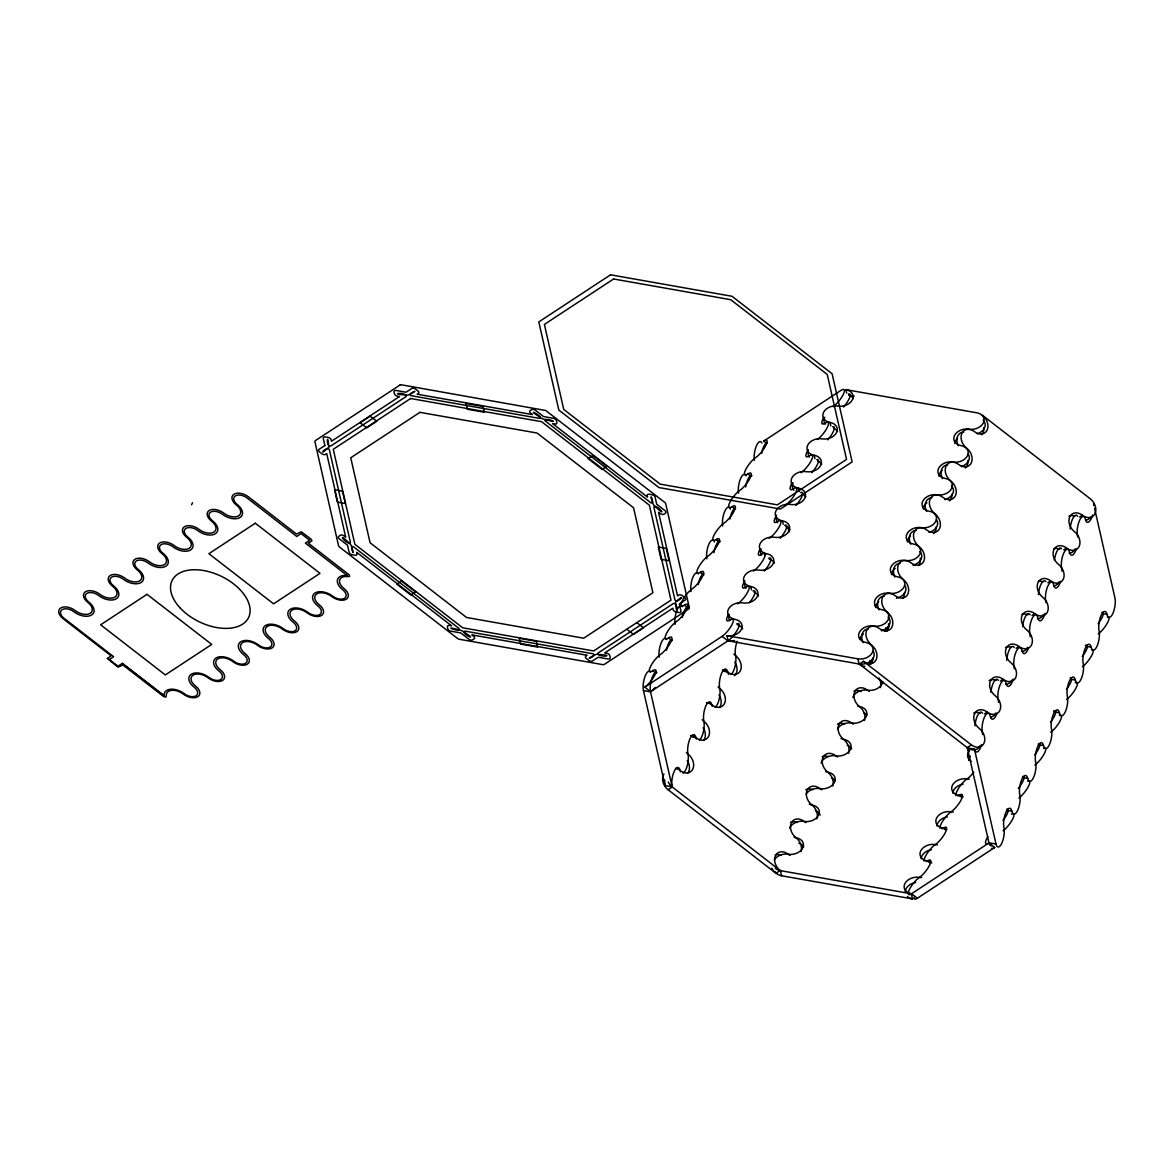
<?xml version="1.0" encoding="UTF-8"?>
<svg xmlns="http://www.w3.org/2000/svg" width="1174" height="1174" viewBox="0 0 1174 1174"><rect width="100%" height="100%" fill="white"/><g stroke="black" fill="none" stroke-linecap="round" stroke-linejoin="round"><path stroke-width="1.5" d="M191.553 504.791L192.536 502.736M122.316 663.354L117.987 666.201L109.358 659.524L113.643 656.706L64.027 618.272A9.069 5.386 25.8 0 1 62.075 609.688A9.069 5.386 25.8 0 1 73.933 611.771A13.604 8.086 25.8 0 0 91.704 614.927A13.604 8.086 25.8 0 0 88.784 602.027A9.069 5.386 25.8 0 1 86.832 593.428A9.069 5.386 25.8 0 1 98.675 595.526A13.604 8.086 25.8 0 0 116.461 598.667A13.604 8.086 25.8 0 0 113.526 585.782A9.069 5.386 25.8 0 1 111.574 577.182A9.069 5.386 25.8 0 1 123.417 579.281A13.604 8.086 25.8 0 0 141.203 582.421A13.604 8.086 25.8 0 0 138.268 569.522A9.069 5.386 25.8 0 1 136.316 560.937A9.069 5.386 25.8 0 1 148.173 563.021A13.604 8.086 25.8 0 0 165.945 566.176A13.604 8.086 25.8 0 0 163.01 553.277A9.069 5.386 25.8 0 1 161.058 544.677A9.069 5.386 25.8 0 1 172.916 546.776A13.604 8.086 25.8 0 0 190.687 549.916A13.604 8.086 25.8 0 0 187.767 537.017A9.069 5.386 25.8 0 1 185.815 528.432A9.069 5.386 25.8 0 1 197.658 530.531A13.604 8.086 25.8 0 0 215.444 533.671A13.604 8.086 25.8 0 0 212.509 520.772A9.069 5.386 25.8 0 1 210.557 512.172A9.069 5.386 25.8 0 1 222.4 514.271A13.604 8.086 25.8 0 0 240.186 517.411A13.604 8.086 25.8 0 0 237.251 504.526A9.069 5.386 25.8 0 1 235.299 495.927A9.069 5.386 25.8 0 1 247.156 498.025L296.758 536.445L301.087 533.598L309.716 540.289L305.387 543.122L347.284 575.568A13.604 8.086 25.8 0 0 337.569 579.472A13.604 8.086 25.8 0 0 342.632 589.671A9.069 5.386 25.8 0 1 344.584 598.27A9.069 5.386 25.8 0 1 332.726 596.172A13.604 8.086 25.8 0 0 314.955 593.031A13.604 8.086 25.8 0 0 317.875 605.931A9.069 5.386 25.8 0 1 319.827 614.53A9.069 5.386 25.8 0 1 307.984 612.432A13.604 8.086 25.8 0 0 290.198 609.291A13.604 8.086 25.8 0 0 293.133 622.176A9.069 5.386 25.8 0 1 295.085 630.776A9.069 5.386 25.8 0 1 283.228 628.677A13.604 8.086 25.8 0 0 265.456 625.537A13.604 8.086 25.8 0 0 268.391 638.436A9.069 5.386 25.8 0 1 270.343 647.021A9.069 5.386 25.8 0 1 258.485 644.937A13.604 8.086 25.8 0 0 240.714 641.782A13.604 8.086 25.8 0 0 243.634 654.681A9.069 5.386 25.8 0 1 245.601 663.281A9.069 5.386 25.8 0 1 233.743 661.182A13.604 8.086 25.8 0 0 215.972 658.042A13.604 8.086 25.8 0 0 218.892 670.926A9.069 5.386 25.8 0 1 220.844 679.526A9.069 5.386 25.8 0 1 209.001 677.427A13.604 8.086 25.8 0 0 191.215 674.287A13.604 8.086 25.8 0 0 194.15 687.186A9.069 5.386 25.8 0 1 196.102 695.786A9.069 5.386 25.8 0 1 184.245 693.687A13.604 8.086 25.8 0 0 170.406 689.241A13.604 8.086 25.8 0 0 164.155 695.83L122.272 663.383L164.155 695.756M736.7 623.966A11.329 3.052 -52.2 0 1 737.756 629.22A11.329 3.052 -52.2 0 1 727.909 640.872L650.587 691.662L644.761 687.157A11.329 3.052 -52.2 0 0 654.916 674.889A11.329 3.052 -52.2 0 0 652.685 670.75A11.329 3.052 -52.2 0 1 650.469 666.612A11.329 3.052 -52.2 0 1 660.624 654.344A11.329 3.052 -52.2 0 0 670.765 642.075A11.329 3.052 -52.2 0 0 668.549 637.937A11.329 3.052 -52.2 0 1 666.318 633.799A11.329 3.052 -52.2 0 1 676.473 621.545A11.329 3.052 -52.2 0 0 686.629 609.277A11.329 3.052 -52.2 0 0 684.413 605.138A11.329 3.052 -52.2 0 1 682.182 601A11.329 3.052 -52.2 0 1 692.337 588.732A11.329 3.052 -52.2 0 0 702.492 576.463A11.329 3.052 -52.2 0 0 700.262 572.325A11.329 3.052 -52.2 0 1 698.046 568.187A11.329 3.052 -52.2 0 1 708.201 555.918A11.329 3.052 -52.2 0 0 718.341 543.665A11.329 3.052 -52.2 0 0 716.125 539.526A11.329 3.052 -52.2 0 1 713.909 535.388A11.329 3.052 -52.2 0 1 724.05 523.12A11.329 3.052 -52.2 0 0 734.205 510.851A11.329 3.052 -52.2 0 0 731.989 506.713A11.329 3.052 -52.2 0 1 729.758 502.575A11.329 3.052 -52.2 0 1 739.913 490.306A11.329 3.052 -52.2 0 0 750.069 478.053A11.329 3.052 -52.2 0 0 747.838 473.914A11.329 3.052 -52.2 0 1 745.622 469.776A11.329 3.052 -52.2 0 1 755.777 457.508A11.329 3.052 -52.2 0 0 765.932 445.239A11.329 3.052 -52.2 0 0 763.702 441.101L841.039 390.311A11.329 3.052 -52.2 0 1 843.255 394.449A11.329 3.052 -52.2 0 1 833.1 406.718M644.761 687.157L722.083 636.367A11.329 3.052 -52.2 0 0 732.238 624.098A11.329 3.052 -52.2 0 0 730.023 619.96A11.329 3.052 -52.2 0 1 728.614 614.266M1079.596 517.044L1082.369 515.225A11.329 8.585 56.7 0 0 1094.96 513.698A11.329 8.585 56.7 0 0 1090.308 498.818L982.462 415.288A11.329 8.585 56.7 0 1 987.114 430.168A11.329 8.585 56.7 0 1 974.523 431.694A11.329 8.585 56.7 0 0 961.932 433.206A11.329 8.585 56.7 0 0 966.598 448.101A11.329 8.585 56.7 0 1 971.265 462.982A11.329 8.585 56.7 0 1 958.674 464.508A11.329 8.585 56.7 0 0 946.083 466.019A11.329 8.585 56.7 0 0 950.735 480.9A11.329 8.585 56.7 0 1 955.401 495.795A11.329 8.585 56.7 0 1 942.81 497.306A11.329 8.585 56.7 0 0 930.219 498.833A11.329 8.585 56.7 0 0 934.886 513.713A11.329 8.585 56.7 0 1 939.538 528.593A11.329 8.585 56.7 0 1 926.946 530.12A11.329 8.585 56.7 0 0 914.355 531.631A11.329 8.585 56.7 0 0 919.022 546.512A11.329 8.585 56.7 0 1 923.689 561.407A11.329 8.585 56.7 0 1 911.097 562.918A11.329 8.585 56.7 0 0 898.492 564.445A11.329 8.585 56.7 0 0 903.158 579.325A11.329 8.585 56.7 0 1 907.825 594.205A11.329 8.585 56.7 0 1 895.234 595.732A11.329 8.585 56.7 0 0 882.643 597.243A11.329 8.585 56.7 0 0 887.295 612.138A11.329 8.585 56.7 0 1 891.961 627.019A11.329 8.585 56.7 0 1 879.37 628.53A11.329 8.585 56.7 0 0 866.779 630.056A11.329 8.585 56.7 0 0 871.446 644.937A11.329 8.585 56.7 0 1 876.112 659.817A11.329 8.585 56.7 0 1 863.506 661.344L859.339 664.088L967.185 747.618A11.329 8.585 56.7 0 0 979.908 745.784M668.109 789.75L672.291 787.006L780.138 870.536L775.955 873.28L668.109 789.75A11.329 8.585 56.7 0 1 663.941 774.004M1063.732 549.858L1066.52 548.023A11.329 8.585 56.7 0 0 1079.111 546.512A11.329 8.585 56.7 0 0 1074.445 531.631A11.329 8.585 56.7 0 1 1069.778 516.736A11.329 8.585 56.7 0 1 1082.369 515.225M1047.868 582.671L1050.657 580.837A11.329 8.585 56.7 0 0 1063.248 579.31A11.329 8.585 56.7 0 0 1058.581 564.43A11.329 8.585 56.7 0 1 1053.929 549.549A11.329 8.585 56.7 0 1 1066.52 548.023M1032.005 615.469L1034.793 613.65A11.329 8.585 56.7 0 0 1047.384 612.124A11.329 8.585 56.7 0 0 1042.732 597.243A11.329 8.585 56.7 0 1 1038.065 582.363A11.329 8.585 56.7 0 1 1050.657 580.837M1016.156 648.283L1018.929 646.448A11.329 8.585 56.7 0 0 1031.535 644.937A11.329 8.585 56.7 0 0 1026.868 630.042A11.329 8.585 56.7 0 1 1022.202 615.161A11.329 8.585 56.7 0 1 1034.793 613.65M1000.292 681.081L1003.08 679.262A11.329 8.585 56.7 0 0 1015.671 677.736A11.329 8.585 56.7 0 0 1011.005 662.855A11.329 8.585 56.7 0 1 1006.338 647.975A11.329 8.585 56.7 0 1 1018.929 646.448M984.428 713.895L987.217 712.06A11.329 8.585 56.7 0 0 999.808 710.549A11.329 8.585 56.7 0 0 995.141 695.654A11.329 8.585 56.7 0 1 990.489 680.773A11.329 8.585 56.7 0 1 1003.08 679.262M967.185 747.618L971.353 744.874A11.329 8.585 56.7 0 0 983.944 743.347A11.329 8.585 56.7 0 0 979.292 728.467A11.329 8.585 56.7 0 1 974.625 713.587A11.329 8.585 56.7 0 1 987.217 712.06M926.169 861.613A11.329 3.052 -52.2 0 0 927.416 860.938A11.329 3.052 -52.2 0 1 929.647 865.077A11.329 3.052 -52.2 0 1 919.491 877.33A11.329 3.052 -52.2 0 0 909.336 889.599A11.329 3.052 -52.2 0 0 911.552 893.737L988.89 842.961A11.329 3.052 -52.2 0 1 987.877 836.607M914.032 897.406A11.329 3.052 -52.2 0 0 917.378 898.242L994.716 847.467L988.89 842.961M846.689 393.07L845.911 389.651L976.841 412.808A11.329 8.233 -12.8 0 1 983.357 422.86A11.329 8.233 -12.8 0 1 968.917 429.2A11.329 8.233 -12.8 0 0 954.477 435.554A11.329 8.233 -12.8 0 0 960.992 445.606A11.329 8.233 -12.8 0 1 967.493 455.659A11.329 8.233 -12.8 0 1 953.053 462.013A11.329 8.233 -12.8 0 0 938.613 468.367A11.329 8.233 -12.8 0 0 945.129 478.42A11.329 8.233 -12.8 0 1 951.644 488.472A11.329 8.233 -12.8 0 1 937.204 494.826A11.329 8.233 -12.8 0 0 922.764 501.166A11.329 8.233 -12.8 0 0 929.265 511.218A11.329 8.233 -12.8 0 1 935.781 521.271A11.329 8.233 -12.8 0 1 921.341 527.625A11.329 8.233 -12.8 0 0 906.9 533.979A11.329 8.233 -12.8 0 0 913.416 544.032A11.329 8.233 -12.8 0 1 919.917 554.084A11.329 8.233 -12.8 0 1 905.477 560.438A11.329 8.233 -12.8 0 0 891.037 566.778A11.329 8.233 -12.8 0 0 897.552 576.83A11.329 8.233 -12.8 0 1 904.053 586.897A11.329 8.233 -12.8 0 1 889.628 593.237A11.329 8.233 -12.8 0 0 875.188 599.591A11.329 8.233 -12.8 0 0 881.689 609.644A11.329 8.233 -12.8 0 1 888.204 619.696A11.329 8.233 -12.8 0 1 873.764 626.05A11.329 8.233 -12.8 0 0 859.324 632.39A11.329 8.233 -12.8 0 0 865.825 642.457A11.329 8.233 -12.8 0 1 872.341 652.509A11.329 8.233 -12.8 0 1 857.901 658.849L726.955 635.706L728.129 640.828L859.06 663.985A11.329 8.233 -12.8 0 0 871.401 660.434A11.329 8.233 -12.8 0 0 872.972 650.91M848.861 395.095L854.246 396.049M1103.472 613.753L1107.009 614.384A11.329 3.904 -80 0 0 1112.703 613.782A11.329 3.904 -80 0 0 1114.948 597.977L1094.564 508.283M1087.623 646.566L1091.145 647.197A11.329 3.904 -80 0 0 1096.839 646.581A11.329 3.904 -80 0 0 1099.084 630.79A11.329 3.904 -80 0 1 1101.315 614.985A11.329 3.904 -80 0 1 1107.009 614.384M1071.759 679.379L1075.296 679.995A11.329 3.904 -80 0 0 1080.99 679.394A11.329 3.904 -80 0 0 1083.22 663.589A11.329 3.904 -80 0 1 1085.466 647.799A11.329 3.904 -80 0 1 1091.145 647.197M1054.135 711.87L1059.432 712.809A11.329 3.904 -80 0 0 1065.126 712.207A11.329 3.904 -80 0 0 1067.357 696.402A11.329 3.904 -80 0 1 1069.602 680.597A11.329 3.904 -80 0 1 1075.296 679.995M724.094 671.367L727.631 671.983A11.329 3.904 -80 0 0 728.746 674.434M1038.271 744.668L1043.569 745.607A11.329 3.904 -80 0 0 1049.263 745.006A11.329 3.904 -80 0 0 1051.508 729.201A11.329 3.904 -80 0 1 1053.738 713.41A11.329 3.904 -80 0 1 1059.432 712.809M643.469 690.591L650.543 691.838L672.13 786.815L665.056 785.553L643.469 690.591A11.329 3.904 -80 0 1 645.025 676.4A11.329 3.904 -80 0 1 650.528 672.012M991.678 845.662A11.329 3.904 -80 0 1 988.919 842.785L967.347 747.809L974.42 749.056A11.329 3.904 -80 0 0 981.523 744.639M1022.407 777.481L1027.72 778.421A11.329 3.904 -80 0 0 1033.399 777.819A11.329 3.904 -80 0 0 1035.644 762.014A11.329 3.904 -80 0 1 1037.889 746.209A11.329 3.904 -80 0 1 1043.569 745.607M692.381 736.978L695.918 737.595A11.329 3.904 -80 0 0 696.387 739.062M1006.558 810.28L1011.856 811.219A11.329 3.904 -80 0 0 1017.55 810.618A11.329 3.904 -80 0 0 1019.78 794.827A11.329 3.904 -80 0 1 1022.026 779.022A11.329 3.904 -80 0 1 1027.72 778.421M988.919 842.785L995.992 844.033A11.329 3.904 -80 0 0 1001.686 843.431A11.329 3.904 -80 0 0 1003.931 827.626A11.329 3.904 -80 0 1 1006.162 811.836A11.329 3.904 -80 0 1 1011.856 811.219M775.28 868.246A11.329 8.233 -12.8 0 0 780.402 870.638L911.347 893.796L912.506 898.917L781.576 875.76A11.329 8.233 -12.8 0 1 775.236 871.915M763.702 441.101L766.035 442.906M747.838 473.914L750.171 475.705M874.63 605.549L878.944 608.895M731.989 506.713L734.308 508.518M716.125 539.526L719.618 542.227M863.506 661.344L971.353 744.874M700.262 572.325L703.754 575.04M957.881 796.001A11.329 3.052 -52.2 0 0 959.143 795.312L961.462 797.117M684.413 605.138L687.905 607.838M722.083 636.367L727.909 640.872M942.032 828.815A11.329 3.052 -52.2 0 0 943.28 828.125L945.613 829.93M668.549 637.937L672.042 640.652M636.88 622.675L643.455 627.782L633.402 634.386L626.828 629.279M927.416 860.938L929.749 862.743M652.685 670.75L656.178 673.45M911.552 893.737L917.378 898.242M974.42 749.056L995.992 844.033M845.911 389.651A11.329 8.233 -12.8 0 1 852.412 399.703A11.329 8.233 -12.8 0 1 837.972 406.057A11.329 8.233 -12.8 0 0 823.532 412.397A11.329 8.233 -12.8 0 0 830.047 422.449L830.825 425.868M830.047 422.449A11.329 8.233 -12.8 0 1 836.563 432.516A11.329 8.233 -12.8 0 1 822.123 438.856A11.329 8.233 -12.8 0 0 807.683 445.21A11.329 8.233 -12.8 0 0 814.184 455.263L814.961 458.682M857.901 658.849L859.06 663.985M814.184 455.263A11.329 8.233 -12.8 0 1 820.699 465.315A11.329 8.233 -12.8 0 1 806.259 471.669A11.329 8.233 -12.8 0 0 791.819 478.009A11.329 8.233 -12.8 0 0 798.335 488.076L799.112 491.495M787.871 526.686L789.075 531.969M798.335 488.076A11.329 8.233 -12.8 0 1 804.836 498.128A11.329 8.233 -12.8 0 1 790.396 504.468A11.329 8.233 -12.8 0 0 775.955 510.822A11.329 8.233 -12.8 0 0 782.471 520.874L783.249 524.294M782.471 520.874A11.329 8.233 -12.8 0 1 788.987 530.927A11.329 8.233 -12.8 0 1 774.546 537.281A11.329 8.233 -12.8 0 0 760.106 543.635A11.329 8.233 -12.8 0 0 766.607 553.688A11.329 8.233 -12.8 0 1 773.123 563.74A11.329 8.233 -12.8 0 1 758.683 570.08A11.329 8.233 -12.8 0 0 744.243 576.434A11.329 8.233 -12.8 0 0 750.758 586.486L751.521 589.906M780.402 870.638L781.576 875.76M990.915 692.249A11.329 3.904 -80 0 1 994.129 681.434A11.329 3.904 -80 0 1 998.399 680.348M1006.705 660.243A11.329 3.904 -80 0 1 1009.831 648.884A11.329 3.904 -80 0 1 1014.263 647.549M1022.627 626.623A11.329 3.904 -80 0 1 1025.841 615.822A11.329 3.904 -80 0 1 1030.126 614.736M1038.418 594.616A11.329 3.904 -80 0 1 1041.397 583.522A11.329 3.904 -80 0 1 1045.77 581.6M1054.428 560.203A11.329 3.904 -80 0 1 1061.619 548.786M1070.145 529.004A11.329 3.904 -80 0 1 1073.271 517.646A11.329 3.904 -80 0 1 1077.703 516.325M969.225 750.744A11.329 3.904 -80 0 1 967.347 747.809M974.978 725.855A11.329 3.904 -80 0 1 978.118 714.496A11.329 3.904 -80 0 1 982.535 713.161M998.531 702.39A11.329 3.904 -80 0 0 998.208 699.851A11.329 3.904 -80 0 1 1000.453 684.046A11.329 3.904 -80 0 1 1006.133 683.444A11.329 3.904 -80 0 0 1013.235 679.027M996.917 713.322A11.329 3.904 -80 0 1 990.284 716.257A11.329 3.904 -80 0 0 984.59 716.859A11.329 3.904 -80 0 0 982.345 732.649A11.329 3.904 -80 0 1 982.623 734.498M1014.351 668.887A11.329 3.904 -80 0 0 1014.072 667.037A11.329 3.904 -80 0 1 1016.302 651.247A11.329 3.904 -80 0 1 1021.996 650.631A11.329 3.904 -80 0 0 1028.629 647.71M1030.258 636.778A11.329 3.904 -80 0 0 1029.921 634.239A11.329 3.904 -80 0 1 1032.166 618.434A11.329 3.904 -80 0 1 1037.86 617.832A11.329 3.904 -80 0 0 1044.963 613.415M1045.99 602.614A11.329 3.904 -80 0 0 1045.785 601.426A11.329 3.904 -80 0 1 1048.03 585.621A11.329 3.904 -80 0 1 1053.709 585.019A11.329 3.904 -80 0 0 1060.592 581.365M1061.854 569.816A11.329 3.904 -80 0 1 1061.971 571.151M1061.648 568.627A11.329 3.904 -80 0 1 1063.879 552.822A11.329 3.904 -80 0 1 1069.573 552.22A11.329 3.904 -80 0 0 1076.455 548.552M1077.717 537.002A11.329 3.904 -80 0 0 1077.512 535.814A11.329 3.904 -80 0 1 1079.742 520.009A11.329 3.904 -80 0 1 1085.436 519.407A11.329 3.904 -80 0 0 1092.539 514.99M1093.566 504.204A11.329 3.904 -80 0 1 1093.698 505.539M921.649 877.594A11.329 8.233 -12.8 0 1 919.271 877.389A11.329 8.233 -12.8 0 0 904.831 883.729A11.329 8.233 -12.8 0 0 911.347 893.796M931.818 862.934A11.329 8.233 -12.8 0 0 927.196 860.982A11.329 8.233 -12.8 0 1 920.695 850.93A11.329 8.233 -12.8 0 1 935.135 844.576A11.329 8.233 -12.8 0 0 937.512 844.781M946.538 829.372A11.329 8.233 -12.8 0 0 943.06 828.169A11.329 8.233 -12.8 0 1 936.559 818.117A11.329 8.233 -12.8 0 1 950.999 811.777A11.329 8.233 -12.8 0 0 953.361 811.982M962.988 796.926A11.329 8.233 -12.8 0 0 958.923 795.37A11.329 8.233 -12.8 0 1 952.408 785.318A11.329 8.233 -12.8 0 1 966.848 778.964A11.329 8.233 -12.8 0 0 969.225 779.169M971.294 761.354A11.329 8.233 -12.8 0 1 969.166 751.052M884.77 631.23A11.329 8.233 -12.8 0 1 889.173 626.505M869.2 663.442A11.329 8.233 -12.8 0 1 872.649 659.744M882.731 681.712A11.329 8.233 -12.8 0 1 867.63 690.195A11.329 8.233 -12.8 0 0 852.823 697.459M857.519 706A11.329 8.233 -12.8 0 0 859.706 706.601A11.329 8.233 -12.8 0 1 866.207 716.654A11.329 8.233 -12.8 0 1 851.766 723.008A11.329 8.233 -12.8 0 0 837.488 729.054M840.995 738.519A11.329 8.233 -12.8 0 0 843.842 739.415A11.329 8.233 -12.8 0 1 850.358 749.467A11.329 8.233 -12.8 0 1 835.917 755.807A11.329 8.233 -12.8 0 0 821.096 763.071M825.806 771.611A11.329 8.233 -12.8 0 0 827.978 772.213A11.329 8.233 -12.8 0 1 834.494 782.266A11.329 8.233 -12.8 0 1 820.054 788.62A11.329 8.233 -12.8 0 0 806.112 794.079M809.268 804.146A11.329 8.233 -12.8 0 0 812.129 805.026A11.329 8.233 -12.8 0 1 818.63 815.079A11.329 8.233 -12.8 0 1 804.19 821.418A11.329 8.233 -12.8 0 0 789.618 828.081M794.079 837.223A11.329 8.233 -12.8 0 0 796.266 837.825A11.329 8.233 -12.8 0 1 802.781 847.877A11.329 8.233 -12.8 0 1 788.341 854.232A11.329 8.233 -12.8 0 0 774.385 859.691M921.135 858.81A11.329 8.233 -12.8 0 1 931.481 849.697M936.999 825.997A11.329 8.233 -12.8 0 1 947.33 816.884M952.862 793.184A11.329 8.233 -12.8 0 1 963.194 784.085M968.711 760.385A11.329 8.233 -12.8 0 1 970.326 756.173M880.794 680.48A11.329 8.233 -12.8 0 1 883.347 683.297M863.712 712.603A11.329 8.233 -12.8 0 1 866.852 715.054M847.188 745.138A11.329 8.233 -12.8 0 1 851.634 748.909M831.999 778.23A11.329 8.233 -12.8 0 1 835.125 780.666M815.475 810.75A11.329 8.233 -12.8 0 1 820.156 815.079M798.907 843.314A11.329 8.233 -12.8 0 1 803.764 846.806M912.506 898.917A11.329 8.233 -12.8 0 1 907.385 896.54M905.286 891.609A11.329 8.233 -12.8 0 1 915.617 882.51M1023.126 776.396A11.329 3.052 -52.2 0 1 1018.342 788.312M1038.418 743.626A11.329 3.052 -52.2 0 1 1034.72 754.853M1053.577 711.033A11.329 3.052 -52.2 0 1 1050.583 722.054M1070.13 678.014A11.329 3.052 -52.2 0 1 1066.447 689.241M1085.29 645.421A11.329 3.052 -52.2 0 1 1082.296 656.442M1101.858 612.402A11.329 3.052 -52.2 0 1 1098.16 623.629M973.76 772.184A11.329 3.052 -52.2 0 1 967.068 778.92A11.329 3.052 -52.2 0 0 959.187 787.314A11.329 3.052 -52.2 0 0 955.812 795.488M959.143 795.312A11.329 3.052 -52.2 0 1 961.359 799.45A11.329 3.052 -52.2 0 1 951.204 811.718A11.329 3.052 -52.2 0 0 943.324 820.127A11.329 3.052 -52.2 0 0 939.948 828.286M943.28 828.125A11.329 3.052 -52.2 0 1 945.496 832.263A11.329 3.052 -52.2 0 1 935.355 844.532A11.329 3.052 -52.2 0 0 927.46 852.926A11.329 3.052 -52.2 0 0 924.085 861.1M1006.69 809.238A11.329 3.052 -52.2 0 1 1003.007 820.479M1027.676 781.165A11.329 3.052 -52.2 0 1 1028.351 786.595A11.329 3.052 -52.2 0 1 1018.959 797.938M1043.539 748.352A11.329 3.052 -52.2 0 1 1044.214 753.796A11.329 3.052 -52.2 0 1 1034.822 765.125M1059.403 715.553A11.329 3.052 -52.2 0 1 1060.063 720.983A11.329 3.052 -52.2 0 1 1050.686 732.327M1075.267 682.74A11.329 3.052 -52.2 0 1 1075.927 688.184A11.329 3.052 -52.2 0 1 1066.55 699.513M1091.482 649.794A11.329 3.052 -52.2 0 1 1091.615 655.679A11.329 3.052 -52.2 0 1 1082.399 666.715M1107.346 616.996A11.329 3.052 -52.2 0 1 1107.478 622.88A11.329 3.052 -52.2 0 1 1098.262 633.901M994.716 847.467A11.329 3.052 -52.2 0 1 991.766 848.244M1011.43 814.154A11.329 3.052 -52.2 0 1 1012.648 819.1A11.329 3.052 -52.2 0 1 1003.11 830.737M888.483 623.732A11.329 8.585 56.7 0 1 886.928 631.142M879.018 609.82A11.329 8.585 56.7 0 1 884.286 596.098M904.508 592.459A11.329 8.585 56.7 0 1 902.791 598.329M894.881 577.021A11.329 8.585 56.7 0 1 900.15 563.3M920.211 558.12A11.329 8.585 56.7 0 1 918.64 565.516M910.745 544.208A11.329 8.585 56.7 0 1 915.999 530.487M936.221 526.847A11.329 8.585 56.7 0 1 933.624 533.627M926.609 511.409A11.329 8.585 56.7 0 1 931.863 497.688M952.085 494.034A11.329 8.585 56.7 0 1 949.487 500.814M942.458 478.596A11.329 8.585 56.7 0 1 947.726 464.875M967.89 460.472A11.329 8.585 56.7 0 1 965.351 468.015M958.322 445.797A11.329 8.585 56.7 0 1 963.59 432.076M983.753 427.659A11.329 8.585 56.7 0 1 981.655 434.776M1090.308 517.308A11.329 8.585 56.7 0 1 1085.627 520.273M1068.927 516.193A11.329 8.585 56.7 0 1 1074.856 516.12M1075.076 548.948A11.329 8.585 56.7 0 1 1069.103 553.145M1053.665 548.772A11.329 8.585 56.7 0 1 1059.682 549.197M1059.212 581.761A11.329 8.585 56.7 0 1 1053.9 585.885M1038.418 581.394A11.329 8.585 56.7 0 1 1043.128 581.732M1043.348 614.56A11.329 8.585 56.7 0 1 1037.39 618.757M1021.938 614.384A11.329 8.585 56.7 0 1 1027.969 614.809M1027.485 647.373A11.329 8.585 56.7 0 1 1022.187 651.497M1005.502 647.417A11.329 8.585 56.7 0 1 1011.416 647.344M1011.636 680.172A11.329 8.585 56.7 0 1 1005.663 684.369M989.08 680.509A11.329 8.585 56.7 0 1 996.242 680.421M995.772 712.985A11.329 8.585 56.7 0 1 990.46 717.109M973.774 713.029A11.329 8.585 56.7 0 1 980.393 713.234M864.754 666.406A11.329 8.585 56.7 0 1 859.339 664.088M872.781 658.071A11.329 8.585 56.7 0 1 871.064 663.941M863.169 642.633A11.329 8.585 56.7 0 1 868.422 628.912M754.104 592.224A11.329 8.233 -12.8 0 1 758.536 595.996M745.945 588.291A11.329 8.233 -12.8 0 1 744.859 583.082M769.264 559.162A11.329 8.233 -12.8 0 1 774.4 563.197M761.442 554.964A11.329 8.233 -12.8 0 1 761.134 549.065M785.817 526.598A11.329 8.233 -12.8 0 1 789.97 529.841M777.658 522.679A11.329 8.233 -12.8 0 1 776.586 517.47M802.341 494.078A11.329 8.233 -12.8 0 1 805.819 497.042M793.918 490.35A11.329 8.233 -12.8 0 1 793.14 482.852M817.544 460.986A11.329 8.233 -12.8 0 1 821.683 464.229M809.37 457.068A11.329 8.233 -12.8 0 1 808.299 451.858M834.068 428.466A11.329 8.233 -12.8 0 1 837.546 431.43M825.234 424.254A11.329 8.233 -12.8 0 1 824.852 417.225M849.257 395.374A11.329 8.233 -12.8 0 1 853.395 398.617M983.137 420.321A11.329 8.233 -12.8 0 1 977.311 433.764M954.917 443.434A11.329 8.233 -12.8 0 1 957.485 438.137M968.124 454.074A11.329 8.233 -12.8 0 1 961.447 466.562M939.068 476.233A11.329 8.233 -12.8 0 1 942.164 470.436M951.41 485.933A11.329 8.233 -12.8 0 1 944.806 499.61M923.204 509.046A11.329 8.233 -12.8 0 1 926.902 502.751M936.412 519.686A11.329 8.233 -12.8 0 1 928.942 532.409M907.341 541.845A11.329 8.233 -12.8 0 1 910.452 536.048M919.697 551.545A11.329 8.233 -12.8 0 1 913.079 565.222M891.492 574.658A11.329 8.233 -12.8 0 1 895.175 568.363M904.699 585.298A11.329 8.233 -12.8 0 1 896.422 598.226M875.628 607.472A11.329 8.233 -12.8 0 1 878.724 601.66M887.984 617.157A11.329 8.233 -12.8 0 1 881.366 630.834M859.94 639.052A11.329 8.233 -12.8 0 1 863.462 633.975M734.572 640.49A11.329 8.233 -12.8 0 1 728.129 640.828M737.536 624.788A11.329 8.233 -12.8 0 1 742.687 628.809M729.729 620.576A11.329 8.233 -12.8 0 1 729.406 614.677M750.758 586.486A11.329 8.233 -12.8 0 1 757.259 596.539A11.329 8.233 -12.8 0 1 742.819 602.893A11.329 8.233 -12.8 0 0 728.379 609.247A11.329 8.233 -12.8 0 0 734.895 619.3A11.329 8.233 -12.8 0 1 741.396 629.352A11.329 8.233 -12.8 0 1 726.955 635.706M695.918 737.595A11.329 3.904 -80 0 0 690.224 738.197A11.329 3.904 -80 0 0 687.979 754.001A11.329 3.904 -80 0 1 687.362 765.213A11.329 3.904 -80 0 1 683.121 773.152M680.524 771.861A11.329 3.904 -80 0 1 680.054 770.408A11.329 3.904 -80 0 0 674.36 771.01A11.329 3.904 -80 0 0 672.13 786.815M699.278 740.163A11.329 3.904 -80 0 0 703.329 732.004A11.329 3.904 -80 0 0 703.842 721.203A11.329 3.904 -80 0 1 706.088 705.398A11.329 3.904 -80 0 1 711.767 704.796A11.329 3.904 -80 0 0 712.236 706.249M715.142 707.35A11.329 3.904 -80 0 0 719.178 699.205A11.329 3.904 -80 0 0 719.706 688.39A11.329 3.904 -80 0 1 721.937 672.585A11.329 3.904 -80 0 1 727.631 671.983M731.006 674.536A11.329 3.904 -80 0 0 735.041 666.392A11.329 3.904 -80 0 0 735.555 655.576A11.329 3.904 -80 0 1 737.111 641.4M761.662 453.399A11.329 3.904 -80 0 1 767.326 442.803M745.681 487.019A11.329 3.904 -80 0 1 752.02 475.763M729.949 519.011A11.329 3.904 -80 0 1 735.614 508.415M713.953 552.631A11.329 3.904 -80 0 1 720.308 541.375M698.222 584.623A11.329 3.904 -80 0 1 703.886 574.042M682.373 617.421A11.329 3.904 -80 0 1 688.58 606.987M666.509 650.235A11.329 3.904 -80 0 1 672.174 639.654M650.543 691.838A11.329 3.904 -80 0 1 651.717 678.719A11.329 3.904 -80 0 1 656.868 672.599M754.383 460.355A11.329 3.904 -80 0 1 756.452 445.753A11.329 3.904 -80 0 1 761.955 443.082M738.519 493.168A11.329 3.904 -80 0 1 740.589 478.566A11.329 3.904 -80 0 1 746.092 475.881M722.656 525.981A11.329 3.904 -80 0 1 724.872 511.057A11.329 3.904 -80 0 1 730.404 509.134M706.792 558.78A11.329 3.904 -80 0 1 709.008 543.87A11.329 3.904 -80 0 1 714.555 541.933M690.943 591.593A11.329 3.904 -80 0 1 692.865 577.314A11.329 3.904 -80 0 1 698.325 573.925M675.079 624.392A11.329 3.904 -80 0 1 677.016 610.113A11.329 3.904 -80 0 1 682.461 606.723M659.216 657.205A11.329 3.904 -80 0 1 661.153 642.926A11.329 3.904 -80 0 1 666.597 639.537M665.056 785.553A11.329 3.904 -80 0 1 664.763 780.006M848.479 394.009A11.329 3.052 -52.2 0 1 849.697 397.546A11.329 3.052 -52.2 0 1 843.534 407.04M832.615 426.808A11.329 3.052 -52.2 0 1 833.834 430.344A11.329 3.052 -52.2 0 1 827.67 439.839M816.752 459.621A11.329 3.052 -52.2 0 1 817.985 463.158A11.329 3.052 -52.2 0 1 811.821 472.652M800.536 492.566A11.329 3.052 -52.2 0 1 802.209 495.707A11.329 3.052 -52.2 0 1 795.957 505.451M784.672 525.365A11.329 3.052 -52.2 0 1 786.36 528.505A11.329 3.052 -52.2 0 1 780.094 538.264M764.949 555.596A11.329 3.052 -52.2 0 1 765.815 553.805M768.809 558.178A11.329 3.052 -52.2 0 1 770.496 561.319A11.329 3.052 -52.2 0 1 764.245 571.078M752.945 590.977A11.329 3.052 -52.2 0 1 754.809 593.618A11.329 3.052 -52.2 0 1 749.438 602.644M655.195 687.465A11.329 3.052 -52.2 0 1 650.587 691.662M823.781 417.43A11.329 3.052 -52.2 0 0 825.175 423.124A11.329 3.052 -52.2 0 1 827.391 427.263A11.329 3.052 -52.2 0 1 817.251 439.531M808.299 449.583A11.329 3.052 -52.2 0 0 809.312 455.938A11.329 3.052 -52.2 0 1 811.542 460.076A11.329 3.052 -52.2 0 1 801.387 472.33A11.329 3.052 -52.2 0 0 800.917 472.652M792.054 483.042A11.329 3.052 -52.2 0 0 793.463 488.736A11.329 3.052 -52.2 0 1 795.679 492.875A11.329 3.052 -52.2 0 1 785.523 505.143A11.329 3.052 -52.2 0 0 785.068 505.466M776.586 515.195A11.329 3.052 -52.2 0 0 777.599 521.549A11.329 3.052 -52.2 0 1 779.815 525.688A11.329 3.052 -52.2 0 1 769.674 537.941A11.329 3.052 -52.2 0 0 769.205 538.264M760.341 548.654A11.329 3.052 -52.2 0 0 761.735 554.348A11.329 3.052 -52.2 0 1 763.966 558.486A11.329 3.052 -52.2 0 1 753.811 570.755A11.329 3.052 -52.2 0 0 753.341 571.078M744.859 580.807A11.329 3.052 -52.2 0 0 745.872 587.161A11.329 3.052 -52.2 0 1 748.102 591.3A11.329 3.052 -52.2 0 1 737.947 603.568A11.329 3.052 -52.2 0 0 737.492 603.876M790.029 855.391A11.329 8.585 56.7 0 1 788.062 854.129A11.329 8.585 56.7 0 0 775.471 855.655A11.329 8.585 56.7 0 0 780.138 870.536M801.035 851.678A11.329 8.585 56.7 0 0 796.001 837.722A11.329 8.585 56.7 0 1 791.335 822.842A11.329 8.585 56.7 0 1 803.926 821.316A11.329 8.585 56.7 0 0 805.892 822.578M816.899 818.865A11.329 8.585 56.7 0 0 811.85 804.924A11.329 8.585 56.7 0 1 807.184 790.029A11.329 8.585 56.7 0 1 819.79 788.517A11.329 8.585 56.7 0 0 821.756 789.779M832.762 786.066A11.329 8.585 56.7 0 0 827.714 772.11A11.329 8.585 56.7 0 1 823.047 757.23A11.329 8.585 56.7 0 1 835.639 755.704A11.329 8.585 56.7 0 0 837.62 756.966M848.611 753.253A11.329 8.585 56.7 0 0 843.578 739.312A11.329 8.585 56.7 0 1 838.911 724.417A11.329 8.585 56.7 0 1 851.502 722.905A11.329 8.585 56.7 0 0 853.469 724.153M864.475 720.44A11.329 8.585 56.7 0 0 859.427 706.499A11.329 8.585 56.7 0 1 854.775 691.618A11.329 8.585 56.7 0 1 867.366 690.092A11.329 8.585 56.7 0 0 869.332 691.354M879.003 678.014A11.329 8.585 56.7 0 1 880.339 687.641M869.831 664.058A11.329 8.585 56.7 0 1 870.051 660.404M885.68 631.245A11.329 8.585 56.7 0 1 885.915 627.606M733.941 654.123A11.329 8.585 56.7 0 0 735.731 655.782A11.329 8.585 56.7 0 1 740.383 670.662A11.329 8.585 56.7 0 1 727.792 672.174A11.329 8.585 56.7 0 0 722.377 669.855M718.092 686.937A11.329 8.585 56.7 0 0 719.867 688.58A11.329 8.585 56.7 0 1 724.534 703.461A11.329 8.585 56.7 0 1 711.943 704.987A11.329 8.585 56.7 0 0 706.513 702.668M702.228 719.735A11.329 8.585 56.7 0 0 704.004 721.394A11.329 8.585 56.7 0 1 708.67 736.274A11.329 8.585 56.7 0 1 696.079 737.8A11.329 8.585 56.7 0 0 690.664 735.467M686.364 752.549A11.329 8.585 56.7 0 0 688.155 754.192A11.329 8.585 56.7 0 1 692.807 769.087A11.329 8.585 56.7 0 1 680.216 770.599A11.329 8.585 56.7 0 0 675.49 768.383M672.291 787.006A11.329 8.585 56.7 0 1 668.182 781.957M790.484 822.284A11.329 8.585 56.7 0 1 797.087 822.49M805.79 789.764A11.329 8.585 56.7 0 1 812.951 789.676M822.196 756.672A11.329 8.585 56.7 0 1 828.125 756.599M837.502 724.153A11.329 8.585 56.7 0 1 844.678 724.064M853.924 691.06A11.329 8.585 56.7 0 1 861.217 691.574M734.836 662.136A11.329 8.585 56.7 0 1 734.469 675.696M718.972 694.935A11.329 8.585 56.7 0 1 719.486 707.584M703.123 727.748A11.329 8.585 56.7 0 1 703.637 740.398M687.26 760.547A11.329 8.585 56.7 0 1 687.773 773.196M775.955 873.28A11.329 8.585 56.7 0 1 771.861 868.232M775.207 854.863A11.329 8.585 56.7 0 1 781.238 855.288M328.749 447.133C327.693 429.904 325.359 447.059 330.745 446.032L406.263 396.43C406.116 391.147 385.424 394.112 408.156 395.11C424.46 386.98 405.162 394.112 411.458 395.741L539.336 418.355C545.352 417.21 520.684 405.059 542.623 418.883C567.013 425.707 541.904 415.743 545.294 421.026L650.616 502.589C656.354 506.155 646.977 486.52 653.375 504.673C670.574 521.623 656.706 502.942 653.845 507.051L674.918 599.797C677.677 604.566 687.935 590.698 675.549 602.174C676.518 619.637 678.939 602.541 673.524 603.436L598.006 653.038C597.654 658.394 619.3 655.253 596.201 654.344C579.369 662.341 599.048 655.884 592.797 653.727L464.933 631.113C458.961 633.138 482.866 643.69 461.602 630.555C437.315 623.732 462.424 633.828 458.975 628.442L353.653 546.879C348.018 543.445 357.131 562.772 350.938 544.868C334.076 527.684 346.902 546.526 350.424 542.417L329.351 449.671C326.607 444.902 316.232 458.917 328.749 447.235M107.406 658.511L118.002 667.184L122.918 664.998L163.524 696.446L165.739 697.107L166.326 695.859A11.476 6.824 25.8 0 1 171.595 690.312A11.476 6.824 25.8 0 1 183.276 694.054A11.197 6.662 25.8 0 0 197.907 696.637A11.197 6.662 25.8 0 0 195.5 686.027A11.476 6.824 25.8 0 1 193.035 675.153A11.476 6.824 25.8 0 1 208.033 677.794A11.197 6.662 25.8 0 0 222.664 680.392A11.197 6.662 25.8 0 0 220.242 669.767A11.476 6.824 25.8 0 1 217.777 658.893A11.476 6.824 25.8 0 1 232.775 661.549A11.197 6.662 25.8 0 0 247.406 664.132A11.197 6.662 25.8 0 0 244.999 653.522A11.476 6.824 25.8 0 1 242.519 642.648A11.476 6.824 25.8 0 1 257.517 645.289A11.197 6.662 25.8 0 0 272.148 647.887A11.197 6.662 25.8 0 0 269.741 637.277A11.476 6.824 25.8 0 1 267.261 626.388A11.476 6.824 25.8 0 1 282.259 629.044A11.197 6.662 25.8 0 0 296.89 631.627A11.197 6.662 25.8 0 0 294.483 621.017A11.476 6.824 25.8 0 1 292.018 610.142A11.476 6.824 25.8 0 1 307.016 612.799A11.197 6.662 25.8 0 0 321.647 615.381A11.197 6.662 25.8 0 0 319.225 604.771A11.476 6.824 25.8 0 1 316.76 593.897A11.476 6.824 25.8 0 1 331.758 596.539A11.197 6.662 25.8 0 0 346.389 599.136A11.197 6.662 25.8 0 0 343.982 588.526A11.476 6.824 25.8 0 1 339.712 579.912A11.476 6.824 25.8 0 1 347.9 576.625L349.691 576.302L348.942 574.673L308.351 543.224L311.961 540.73L311.066 539.13L301.278 531.763L296.494 534.038L248.506 496.866A11.197 6.662 25.8 0 0 233.875 494.283A11.197 6.662 25.8 0 0 236.282 504.893A11.476 6.824 25.8 0 1 238.762 515.768A11.476 6.824 25.8 0 1 223.764 513.111A11.197 6.662 25.8 0 0 209.133 510.529A11.197 6.662 25.8 0 0 211.54 521.139A11.476 6.824 25.8 0 1 214.006 532.013A11.476 6.824 25.8 0 1 199.008 529.371A11.197 6.662 25.8 0 0 184.377 526.774A11.197 6.662 25.8 0 0 186.798 537.384A11.476 6.824 25.8 0 1 189.263 548.273A11.476 6.824 25.8 0 1 174.266 545.616A11.197 6.662 25.8 0 0 159.635 543.034A11.197 6.662 25.8 0 0 162.041 553.644A11.476 6.824 25.8 0 1 164.521 564.518A11.476 6.824 25.8 0 1 149.524 561.862A11.197 6.662 25.8 0 0 134.893 559.279A11.197 6.662 25.8 0 0 137.299 569.889A11.476 6.824 25.8 0 1 139.779 580.778A11.476 6.824 25.8 0 1 124.782 578.122A11.197 6.662 25.8 0 0 110.151 575.539A11.197 6.662 25.8 0 0 112.557 586.149A11.476 6.824 25.8 0 1 115.023 597.023A11.476 6.824 25.8 0 1 100.025 594.367A11.197 6.662 25.8 0 0 85.394 591.784A11.197 6.662 25.8 0 0 87.815 602.394A11.476 6.824 25.8 0 1 90.281 613.268A11.476 6.824 25.8 0 1 75.283 610.627A11.197 6.662 25.8 0 0 60.652 608.029A11.197 6.662 25.8 0 0 63.058 618.639L111.06 655.811L107.406 658.511M399.908 385.101L315.439 440.588A2.92 1.746 25.8 0 0 314.955 441.835L338.523 545.587A2.92 1.746 25.8 0 0 339.638 547.128L457.449 638.392A2.92 1.746 25.8 0 0 459.518 639.302L602.556 664.601A2.92 1.746 25.8 0 0 604.361 664.367L688.83 608.88A2.92 1.746 25.8 0 0 689.314 607.633L665.746 503.866A2.92 1.746 25.8 0 0 664.631 502.325L545.705 410.489L401.713 384.867A2.92 1.746 25.8 0 0 399.908 385.101M324.89 445.548L319.079 449.363A2.832 1.688 25.8 0 0 319.695 452.049L321.852 453.722A2.832 1.688 25.8 0 0 325.55 454.367L326.724 453.604L345.714 537.178L344.085 535.916A2.832 1.688 25.8 0 0 340.372 535.256L338.831 536.283A2.832 1.688 25.8 0 0 339.433 538.969L347.548 545.235L349.162 552.382A2.832 1.688 25.8 0 0 352.215 554.744L354.827 555.199A2.832 1.688 25.8 0 0 357.028 553.761L356.691 552.323L451.594 625.83L449.613 625.478A2.832 1.688 25.8 0 0 447.426 626.916L447.852 628.824A2.832 1.688 25.8 0 0 450.904 631.186L460.751 632.918L468.852 639.199A2.832 1.688 25.8 0 0 472.55 639.859L474.105 638.832A2.832 1.688 25.8 0 0 473.489 636.147L471.86 634.885L587.088 655.268L585.914 656.031A2.832 1.688 25.8 0 0 586.53 658.717L588.688 660.39A2.832 1.688 25.8 0 0 592.386 661.05L598.197 657.235L608.029 658.966A2.832 1.688 25.8 0 0 610.216 657.528L609.79 655.635A2.832 1.688 25.8 0 0 606.738 653.272L604.757 652.92L672.805 608.235L673.142 609.673A2.832 1.688 25.8 0 0 676.18 612.036L678.807 612.49A2.832 1.688 25.8 0 0 680.993 611.052L679.364 603.92L685.176 600.105A2.832 1.688 25.8 0 0 684.574 597.419L682.417 595.746A2.832 1.688 25.8 0 0 678.704 595.086L677.545 595.864L658.555 512.29L660.184 513.552A2.832 1.688 25.8 0 0 663.882 514.197L665.438 513.185A2.832 1.688 25.8 0 0 664.822 510.499L656.721 504.218L655.107 497.086A2.832 1.688 25.8 0 0 652.054 494.724L649.427 494.254A2.832 1.688 25.8 0 0 647.241 495.692L647.564 497.13L552.661 423.623L554.656 423.975A2.832 1.688 25.8 0 0 556.843 422.537L556.403 420.644A2.832 1.688 25.8 0 0 553.35 418.282L543.518 416.535L535.417 410.269A2.832 1.688 25.8 0 0 531.705 409.609L530.164 410.621A2.832 1.688 25.8 0 0 530.765 413.307L532.409 414.583L417.181 394.2L418.355 393.437A2.832 1.688 25.8 0 0 417.739 390.751L415.581 389.078A2.832 1.688 25.8 0 0 411.883 388.418L406.072 392.233L396.225 390.502A2.832 1.688 25.8 0 0 394.038 391.94L394.479 393.833A2.832 1.688 25.8 0 0 397.516 396.196L399.512 396.548L331.45 441.233L331.127 439.795A2.832 1.688 25.8 0 0 328.074 437.432L325.462 436.977A2.832 1.688 25.8 0 0 323.276 438.416L324.89 445.548M370.221 416.154L360.169 422.757L366.758 427.85L376.81 421.246L370.221 416.154M410.621 398.514L333.284 449.29L354.856 544.266L462.703 627.797L593.648 650.954L670.985 600.163L649.398 505.202L541.552 421.671L410.621 398.514M610.553 274.804L538.807 321.925L558.824 410.049L658.893 487.548L780.387 509.032L852.133 461.91L832.117 373.787L732.048 296.288L610.553 274.804M613.591 278.986L544.398 324.42L563.711 409.388L660.199 484.128L777.349 504.849L846.542 459.401L827.23 374.433L730.742 299.708L613.591 278.986M419.94 412.338L350.747 457.772L370.059 542.74L466.548 617.48L583.698 638.201L652.891 592.753L633.578 507.784L537.09 433.045L419.94 412.338M147.014 594.323L100.626 624.803L165.329 674.918L211.731 644.438L147.014 594.323M255.286 523.222L208.884 553.702L273.586 603.818L319.988 573.352L255.286 523.222M401.567 581.071L396.841 584.168L410.871 595.027L415.581 591.931L401.567 581.071M592.767 455.497L588.057 458.594L602.071 469.453L606.782 466.357L592.767 455.497M482.998 406.453L465.975 403.445L467.296 409.242L484.304 412.25L482.998 406.453M342.529 491.172L334.546 489.763L337.349 502.105L345.332 503.514L342.529 491.172M666.289 548.419L658.291 547.011L661.094 559.352L669.092 560.776L666.289 548.419M536.342 641.283L519.319 638.274L520.64 644.071L537.663 647.079L536.342 641.283M180.136 607.971A42.499 25.285 25.8 0 0 247.89 618.83A42.499 25.285 25.8 0 0 202.897 570.417A42.499 25.285 25.8 0 0 180.136 607.971"/></g></svg>
